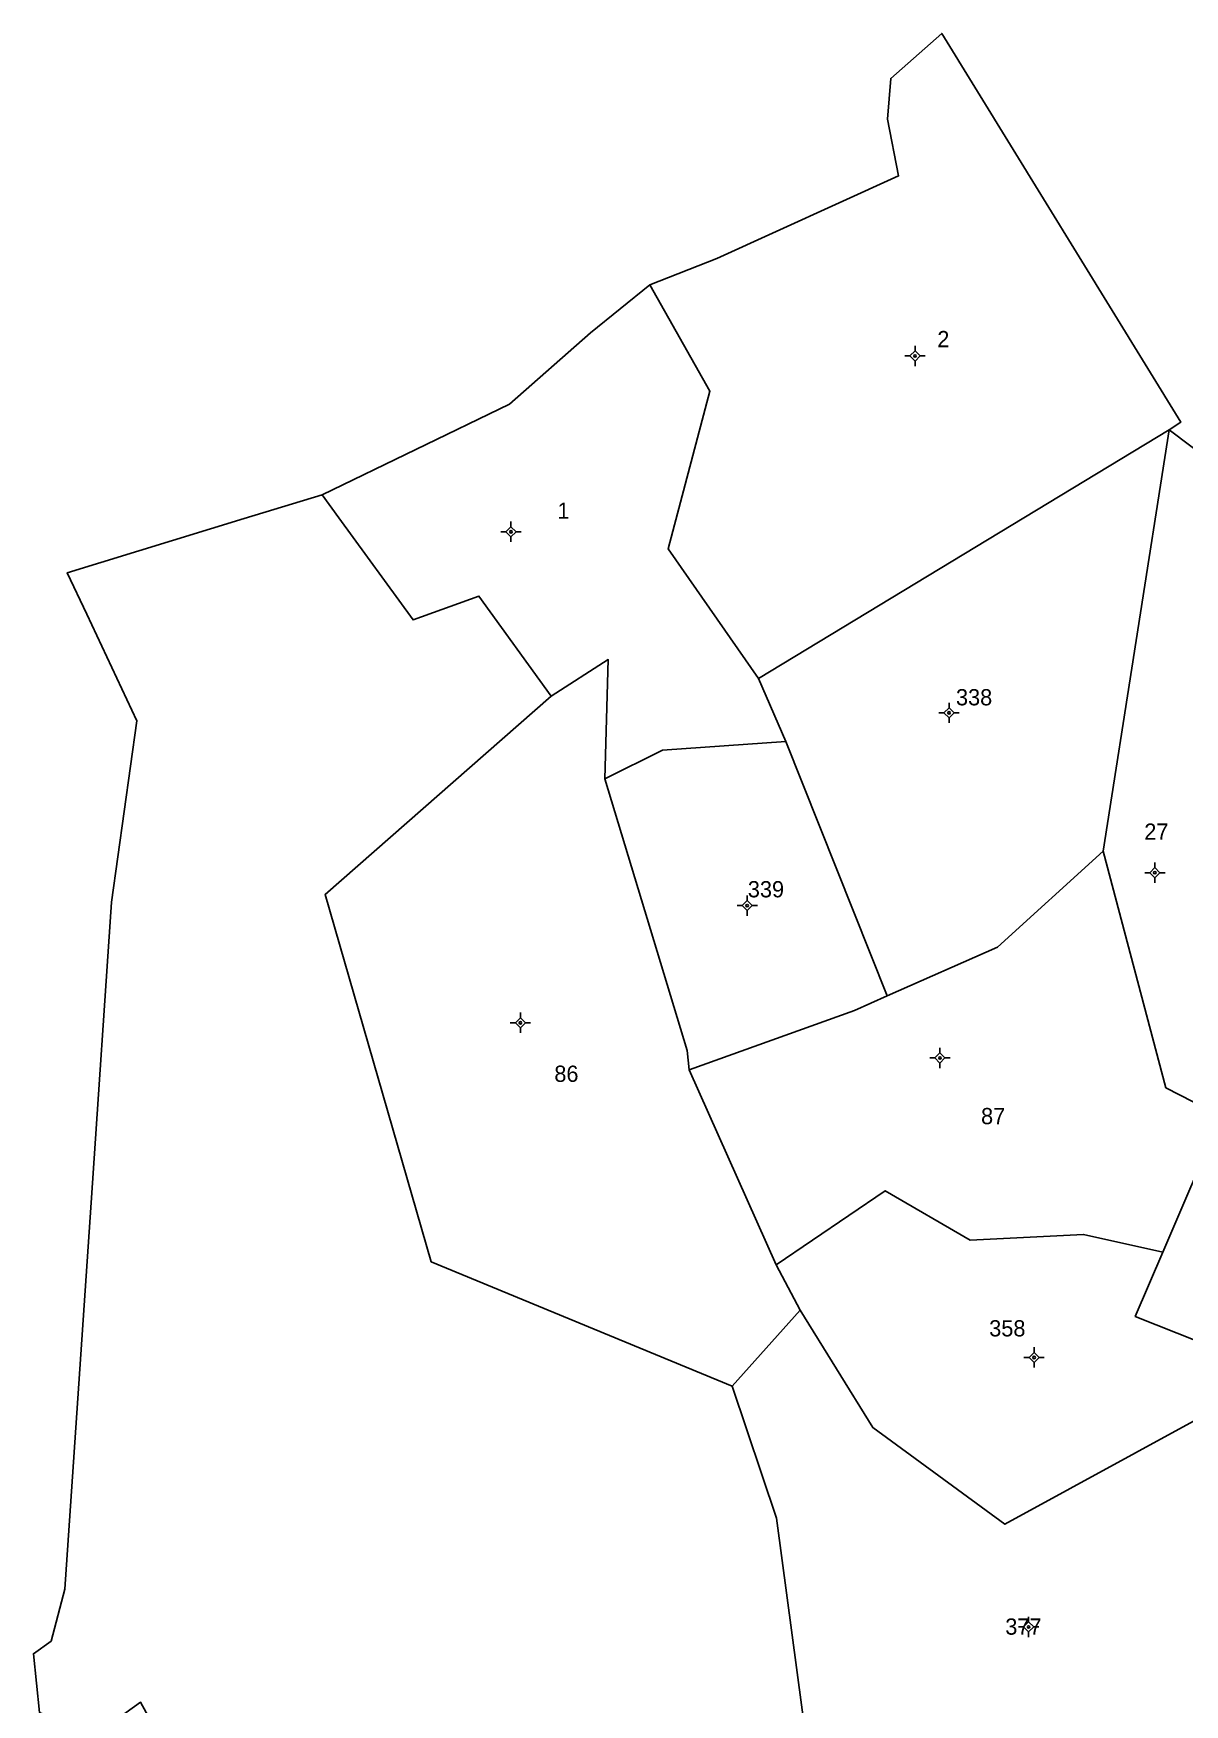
# Model space of a CAD drawing. Extents: x 551549 to 552090, y 1839470 to 1840059.
# Drawn here: x 551548.6 to 551690.3, y 1839853.3 to 1840059 of the extents above; entities that cross this region are included whole.
import ezdxf

# ---------------------------------------------------------------- set-up
doc = ezdxf.new("R2010")
doc.units = 0
for name, color, linetype in [('Level 10', 7, 'Continuous'), ('Level 11', 7, 'Continuous'), ('Level 6', 7, 'Continuous')]:
    doc.layers.add(name, color=color, linetype=linetype)

msp = doc.modelspace()

# ---------------------------------------------------------------- linework, layer by layer
at = {"layer": 'Level 10'}
for p, q in [((551637.82, 1839979.6), (551688.37, 1840010.23)), ((551680.24, 1839958.34), (551688.37, 1840010.23)), ((551637.82, 1839979.6), (551641.21, 1839971.86)), ((551641.21, 1839971.86), (551653.67, 1839940.53)), ((551629.3, 1839931.46), (551640.01, 1839907.45)), ((551687.6, 1839908.99), (551694.78, 1839925.74)), ((551640.01, 1839907.45), (551642.98, 1839901.85)), ((551634.61, 1839892.52), (551642.98, 1839901.85))]:
    msp.add_line(p, q, dxfattribs=at)
for points in [[(551688.37, 1840010.23), (551689.8, 1840011.14), (551660.39, 1840059), (551654.11, 1840053.47), (551653.71, 1840048.43), (551655.08, 1840041.46), (551632.71, 1840031.31), (551624.47, 1840028.06)], [(551584.14, 1840002.23), (551607.18, 1840013.35), (551617.14, 1840022.15), (551624.47, 1840028.06)], [(551624.47, 1840028.06), (551631.86, 1840014.97), (551626.73, 1839995.57), (551637.82, 1839979.6)], [(551688.37, 1840010.23), (551696.23, 1840004.3), (551695.88, 1840000.35)], [(551568.61, 1839841.13), (551561.78, 1839853.61), (551555.91, 1839849.38), (551549.31, 1839852.36), (551548.58, 1839859.57), (551550.76, 1839861.13), (551552.45, 1839867.52), (551555.76, 1839916.31), (551558.19, 1839952.07), (551561.31, 1839974.41), (551555.14, 1839987.51), (551552.74, 1839992.62), (551574.52, 1839999.29), (551584.14, 1840002.23)], [(551584.14, 1840002.23), (551586.19, 1839999.39), (551595.31, 1839986.81), (551603.41, 1839989.74), (551612.32, 1839977.45)], [(551618.9, 1839967.26), (551619.33, 1839981.94), (551612.32, 1839977.45)], [(551612.32, 1839977.45), (551584.49, 1839953.03), (551597.54, 1839907.83), (551634.61, 1839892.52)], [(551618.9, 1839967.26), (551626.03, 1839970.79), (551641.21, 1839971.86)], [(551618.9, 1839967.26), (551629.05, 1839933.82), (551629.3, 1839931.46)], [(551653.67, 1839940.53), (551667.26, 1839946.53), (551680.24, 1839958.34)], [(551680.24, 1839958.34), (551687.98, 1839929.23), (551694.78, 1839925.74)], [(551629.3, 1839931.46), (551649.66, 1839938.75), (551653.67, 1839940.53)], [(551640.01, 1839907.45), (551653.41, 1839916.56), (551663.87, 1839910.46), (551677.85, 1839911.19), (551687.6, 1839908.99)], [(551687.6, 1839908.99), (551684.21, 1839901.09), (551697.13, 1839895.96)], [(551642.98, 1839901.85), (551651.92, 1839887.41), (551668.16, 1839875.51), (551692.3, 1839888.71)], [(551634.61, 1839892.52), (551640.05, 1839876.26), (551645.05, 1839838.87), (551658, 1839841.02), (551666.24, 1839823.91)]]:
    msp.add_lwpolyline(points, dxfattribs=at)
at = {"layer": 'Level 11'}
for p, q in [((551657.1, 1840020.55), (551657.1, 1840019.925)), ((551656.475, 1840019.3), (551655.85, 1840019.3)), ((551657.1, 1840019.925), (551656.475, 1840019.3)), ((551656.475, 1840019.3), (551657.1, 1840018.675)), ((551657.725, 1840019.3), (551657.1, 1840019.925)), ((551657.1, 1840018.675), (551657.725, 1840019.3)), ((551657.1, 1840018.675), (551657.1, 1840018.05)), ((551658.35, 1840019.3), (551657.725, 1840019.3)), ((551607.36, 1839998.285), (551606.735, 1839997.66)), ((551607.36, 1839998.91), (551607.36, 1839998.285)), ((551607.985, 1839997.66), (551607.36, 1839998.285)), ((551606.735, 1839997.66), (551606.11, 1839997.66)), ((551606.735, 1839997.66), (551607.36, 1839997.035)), ((551607.36, 1839997.035), (551607.985, 1839997.66)), ((551607.36, 1839997.035), (551607.36, 1839996.41)), ((551608.61, 1839997.66), (551607.985, 1839997.66)), ((551660.665, 1839975.38), (551660.04, 1839975.38)), ((551661.29, 1839976.005), (551660.665, 1839975.38)), ((551660.665, 1839975.38), (551661.29, 1839974.755)), ((551661.29, 1839976.63), (551661.29, 1839976.005)), ((551661.915, 1839975.38), (551661.29, 1839976.005)), ((551661.29, 1839974.755), (551661.915, 1839975.38)), ((551662.54, 1839975.38), (551661.915, 1839975.38)), ((551661.29, 1839974.755), (551661.29, 1839974.13)), ((551686.62, 1839956.95), (551686.62, 1839956.325)), ((551685.995, 1839955.7), (551685.37, 1839955.7)), ((551686.62, 1839956.325), (551685.995, 1839955.7)), ((551685.995, 1839955.7), (551686.62, 1839955.075)), ((551687.245, 1839955.7), (551686.62, 1839956.325)), ((551686.62, 1839955.075), (551687.245, 1839955.7)), ((551686.62, 1839955.075), (551686.62, 1839954.45)), ((551687.87, 1839955.7), (551687.245, 1839955.7)), ((551636.44, 1839952.91), (551636.44, 1839952.285)), ((551635.815, 1839951.66), (551635.19, 1839951.66)), ((551636.44, 1839952.285), (551635.815, 1839951.66)), ((551635.815, 1839951.66), (551636.44, 1839951.035)), ((551637.065, 1839951.66), (551636.44, 1839952.285)), ((551636.44, 1839951.035), (551637.065, 1839951.66)), ((551636.44, 1839951.035), (551636.44, 1839950.41)), ((551637.69, 1839951.66), (551637.065, 1839951.66)), ((551608.53, 1839938.48), (551608.53, 1839937.855)), ((551607.905, 1839937.23), (551607.28, 1839937.23)), ((551608.53, 1839937.855), (551607.905, 1839937.23)), ((551607.905, 1839937.23), (551608.53, 1839936.605)), ((551609.155, 1839937.23), (551608.53, 1839937.855)), ((551608.53, 1839936.605), (551609.155, 1839937.23)), ((551608.53, 1839936.605), (551608.53, 1839935.98)), ((551609.78, 1839937.23), (551609.155, 1839937.23)), ((551660.16, 1839934.15), (551660.16, 1839933.525)), ((551659.535, 1839932.9), (551658.91, 1839932.9)), ((551660.16, 1839933.525), (551659.535, 1839932.9)), ((551659.535, 1839932.9), (551660.16, 1839932.275)), ((551660.785, 1839932.9), (551660.16, 1839933.525)), ((551660.16, 1839932.275), (551660.785, 1839932.9)), ((551660.16, 1839932.275), (551660.16, 1839931.65)), ((551661.41, 1839932.9), (551660.785, 1839932.9)), ((551671.76, 1839897.29), (551671.76, 1839896.665)), ((551671.135, 1839896.04), (551670.51, 1839896.04)), ((551671.76, 1839896.665), (551671.135, 1839896.04)), ((551671.135, 1839896.04), (551671.76, 1839895.415)), ((551672.385, 1839896.04), (551671.76, 1839896.665)), ((551671.76, 1839895.415), (551672.385, 1839896.04)), ((551671.76, 1839895.415), (551671.76, 1839894.79)), ((551673.01, 1839896.04), (551672.385, 1839896.04)), ((551671.08, 1839864.13), (551671.08, 1839863.505)), ((551670.455, 1839862.88), (551669.83, 1839862.88)), ((551671.08, 1839863.505), (551670.455, 1839862.88)), ((551670.455, 1839862.88), (551671.08, 1839862.255)), ((551671.705, 1839862.88), (551671.08, 1839863.505)), ((551671.08, 1839862.255), (551671.705, 1839862.88)), ((551671.08, 1839862.255), (551671.08, 1839861.63)), ((551672.33, 1839862.88), (551671.705, 1839862.88))]:
    msp.add_line(p, q, dxfattribs=at)
for centre in [(551657.09975, 1840019.3), (551607.35975, 1839997.66), (551661.28975, 1839975.38), (551686.61975, 1839955.7), (551636.43975, 1839951.66), (551608.52975, 1839937.23), (551660.15975, 1839932.9), (551671.75975, 1839896.04), (551671.07975, 1839862.88)]:
    msp.add_circle(centre, 0.15, dxfattribs=at)

# ---------------------------------------------------------------- texts
at = {"layer": 'Level 6'}
for s, p in [('2', (551659.84, 1840020.38)), ('1', (551613.08, 1839999.26)), ('338', (551662.14, 1839976.3)), ('27', (551685.32, 1839959.76)), ('339', (551636.52, 1839952.67)), ('86', (551612.7, 1839929.96)), ('87', (551665.23, 1839924.75)), ('358', (551666.23, 1839898.63)), ('377', (551668.21, 1839861.92))]:
    msp.add_text(s, height=1.99998, dxfattribs=at).set_placement(p)

doc.saveas('drawing.dxf')
